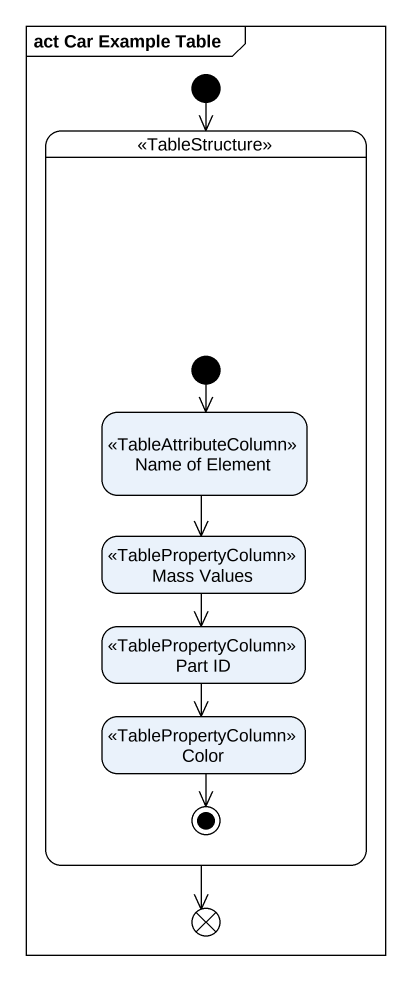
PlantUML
@startuml
mainframe act Car Example Table
hide empty description
state " " as state1 <<TableStructure>> {
  state "Name of Element" as Name_of_Element <<TableAttributeColumn>>
  state "Mass Values" as Mass_Values <<TablePropertyColumn>>
  state "Part ID" as Part_ID <<TablePropertyColumn>>
  state Color <<TablePropertyColumn>>
  [*] --> Name_of_Element
  Color --> [*]
}
state flowfinal1 <<end>>
[*] --> state1
state1 --> flowfinal1
Name_of_Element --> Mass_Values
Mass_Values --> Part_ID
Part_ID --> Color
@enduml
